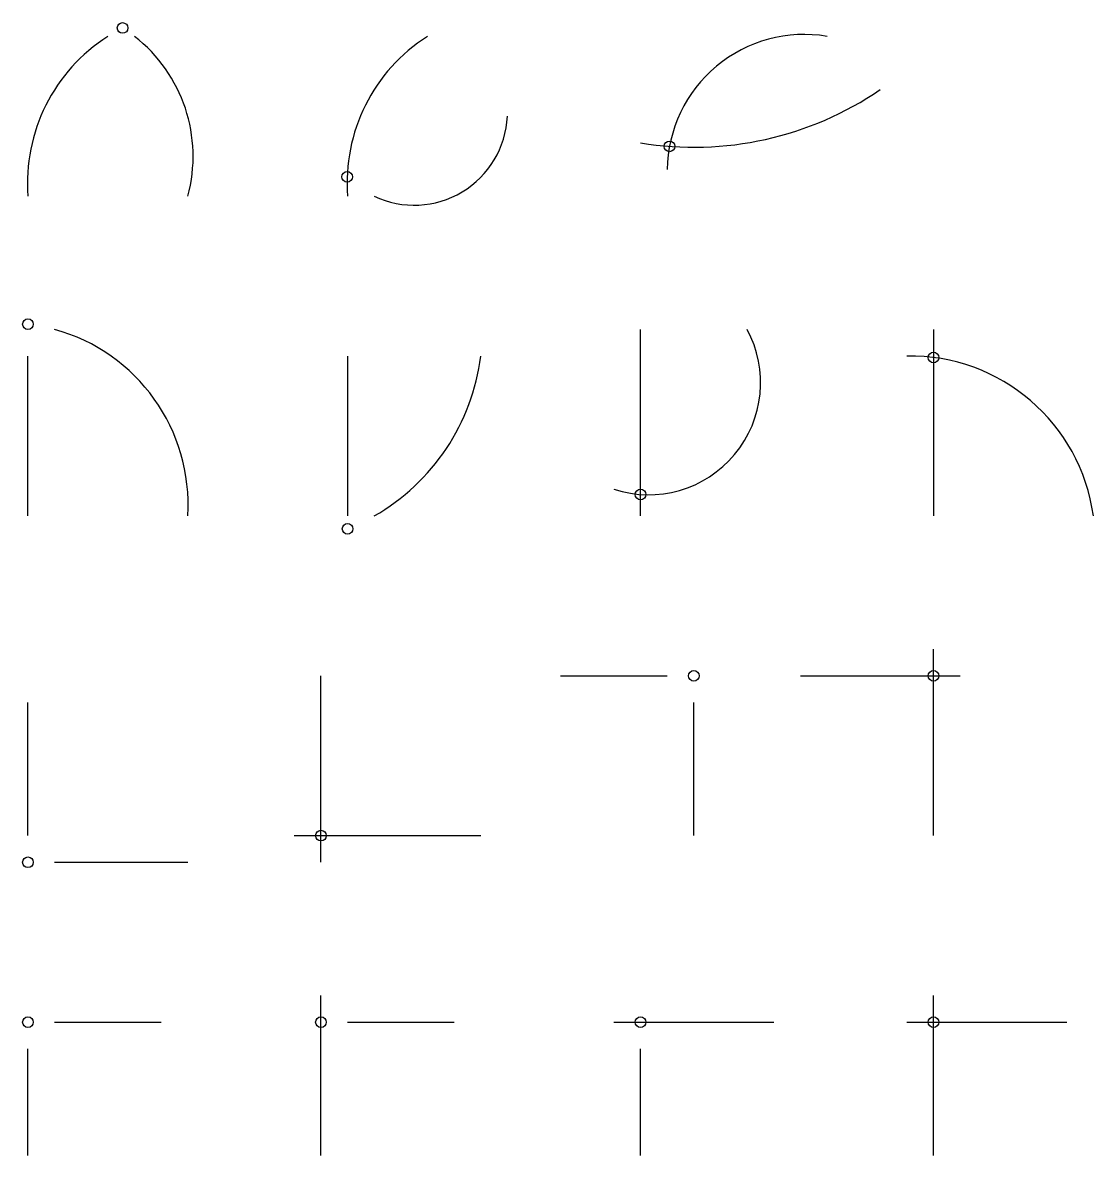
# Model space of a CAD drawing. Extents: x 8 to 410, y 10 to 435.
import ezdxf

# ---------------------------------------------------------------- set-up
doc = ezdxf.new("R2010")
doc.units = 0
doc.layers.get('0').update_dxf_attribs({"color": 250, "linetype": 'CONTINUOUS'})

msp = doc.modelspace()

# ---------------------------------------------------------------- linework, layer by layer
for p, q in [((240, 250), (240, 320)), ((350, 320), (350, 250)), ((10, 250), (10, 310)), ((130, 310), (130, 250)), ((350, 130), (350, 200)), ((120, 120), (120, 190)), ((210, 190), (250, 190)), ((300, 190), (360, 190)), ((10, 130), (10, 180)), ((260, 130), (260, 180)), ((110, 130), (180, 130)), ((20, 120), (70, 120)), ((120, 10), (120, 70)), ((350, 10), (350, 70)), ((20, 60), (60, 60)), ((130, 60), (170, 60)), ((230, 60), (290, 60)), ((340, 60), (400, 60)), ((10, 10), (10, 50)), ((240, 10), (240, 50))]:
    msp.add_line(p, q)
for centre in [(45.52469, 433.148139), (250.86668, 388.714571), (129.847555, 377.271333), (10, 321.959125), (350, 309.457337), (240, 258.047646), (130, 245.166852), (260, 190), (350, 190), (120, 130), (10, 120), (10, 60), (120, 60), (240, 60), (350, 60)]:
    msp.add_circle(centre, 2)
for centre, radius, start, end in [((75, 375), 65.192024, 122.471192, 184.398705), ((15, 385), 57.008771, -15.255119, 52.125016), ((195, 375), 65.192024, 122.471192, 184.398705), ((301.428571, 379.285714), 51.433532, 80.406866, 179.204276), ((260, 512.5), 124.121916, -99.272602, -55.669783), ((155, 401.666667), 35.03966, -115.346176, -2.726311), ((1.923077, 254.230769), 68.208261, -3.556181, 74.631537), ((243, 300), 42.059482, -108.004162, 28.393019), ((100, 320), 80.622577, -60.255119, -7.125016), ((341.25, 240.625), 69.38626, 7.765166, 91.032245)]:
    msp.add_arc(centre, radius, start, end)

doc.saveas('drawing.dxf')
